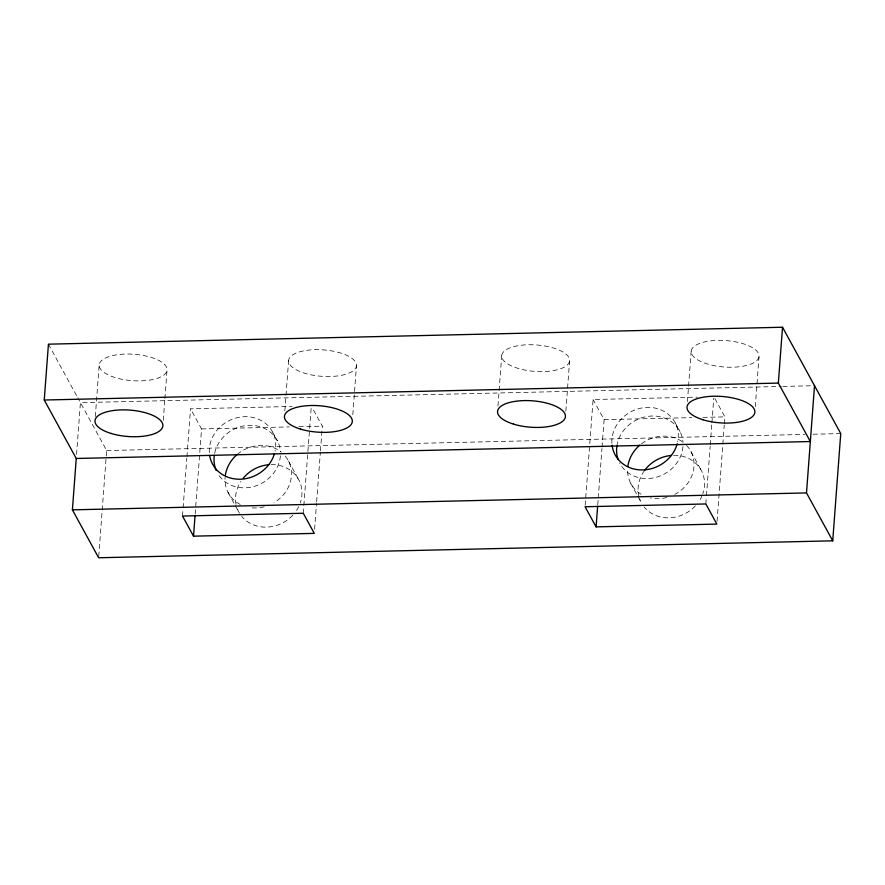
<?xml version="1.0" encoding="UTF-8"?>
<svg xmlns="http://www.w3.org/2000/svg" width="885" height="885" viewBox="0 0 885 885"><rect width="100%" height="100%" fill="white"/><g stroke="black" fill="none" stroke-linecap="round" stroke-linejoin="round"><path stroke-width="0.66" stroke-dasharray="4.42 3.32" d="M76.552 454.381L80.424 402.631L781.4 386.457M95.303 416.614L99.175 364.863M98.744 556.388L106.654 450.542L77.814 397.863M163.271 420.441L164.809 400.009M164.909 398.648L167.044 370.052A34.039 13.231 4.3 0 0 117.119 354.741A34.039 13.231 4.3 0 0 115.161 377.574A34.039 13.231 4.3 0 0 167.044 370.052M182.509 516.043L183.018 509.163M183.118 507.791L186.823 458.308M186.923 456.937L190.529 408.826L292.083 406.481M195.165 514.174L201.548 428.937L190.529 408.826M284.848 410.883L288.61 360.483M303.278 513.256L311.199 407.41M314.595 529.252L316.553 503.134M316.653 501.762L320.359 452.279M320.459 450.896L322.317 426.161L311.94 407.222M352.816 414.711L356.489 365.682A34.039 13.231 4.3 0 0 306.564 350.372A34.039 13.231 4.3 0 0 304.606 373.204A34.039 13.231 4.3 0 0 356.489 365.682M497.967 405.961L501.74 355.571M565.847 411.16L569.608 360.759A34.039 13.231 4.3 0 0 519.683 345.449A34.039 13.231 4.3 0 0 517.725 368.282A34.039 13.231 4.3 0 0 569.608 360.759M585.173 505.379L593.094 399.533L697.391 397.122M597.74 504.881L598.149 499.383M598.249 498.012L601.955 448.518M602.054 447.146L604.112 419.656L593.094 399.533M687.413 401.591L691.185 351.201M705.843 503.963L706.352 497.093M706.462 495.722L710.157 446.228M710.268 444.856L711.806 424.236M711.905 422.864L713.764 398.117M717.06 521.342L724.262 425.121M724.361 423.738L724.881 416.868L714.516 397.929M755.281 406.779L759.053 356.389A34.039 13.231 4.3 0 0 709.128 341.079A34.039 13.231 4.3 0 0 707.17 363.912A34.039 13.231 4.3 0 0 759.053 356.389M782.783 386.424L814.521 385.694M201.548 428.937L289.373 426.913M298.986 426.692L322.317 426.161M604.112 419.656L691.948 417.631M702.922 417.377L724.881 416.868M106.654 450.542L804.874 434.424M813.149 434.236L840.75 433.595M675.255 422.919L679.979 431.548M690.997 451.671L701.484 470.831M630.64 483.144L637.2 495.113M637.853 496.319L641.127 502.304A34.039 30.411 -28.7 0 1 639.623 498.786M272.691 432.212L277.414 440.83M288.433 460.952L298.92 480.124M228.076 492.425L234.636 504.406M235.288 505.601L238.563 511.596M48.432 344.176L77.161 396.668M616.867 446.084A34.039 30.411 -28.7 0 1 651.094 416.05A34.039 30.411 -28.7 0 1 682.988 442.6M682.954 446.516A34.039 30.411 -28.7 0 1 655.785 477.38A34.039 30.411 -28.7 0 1 619.622 463.021M214.635 453.408A34.039 30.411 -28.7 0 1 249.57 425.298A34.039 30.411 -28.7 0 1 280.423 451.892M280.39 455.808A34.039 30.411 -28.7 0 1 255.256 486.075A34.039 30.411 -28.7 0 1 219.037 475.566M209.325 452.622A34.039 30.411 -28.7 0 1 244.857 416.669A34.039 30.411 -28.7 0 1 275.113 451.107M686.583 445.443A34.039 30.411 -28.7 0 1 674.735 494.438M666.803 497.503A34.039 30.411 -28.7 0 1 650.309 497.879M641.083 494.217A34.039 30.411 -28.7 0 1 627.587 470.134M641.492 443.794A34.039 30.411 -28.7 0 1 682.202 441.659M611.9 443.341A34.039 30.411 -28.7 0 1 647.422 407.388A34.039 30.411 -28.7 0 1 677.678 441.814M673.651 455.299A34.039 30.411 -28.7 0 1 702.845 493.609M702.115 495.5A34.039 30.411 -28.7 0 1 699.239 500.965M695.367 505.91A34.039 30.411 -28.7 0 1 644.28 507.094M639.058 496.961A34.039 30.411 -28.7 0 1 644.568 470.455M271.087 464.581A34.039 30.411 -28.7 0 1 300.269 502.89M298.71 506.651A34.039 30.411 -28.7 0 1 295.479 511.961M292.802 515.203A34.039 30.411 -28.7 0 1 241.705 516.375M239.503 513.256A34.039 30.411 -28.7 0 1 237.058 508.078M236.052 504.373A34.039 30.411 -28.7 0 1 240.82 481.462M285.291 456.173A34.039 30.411 -28.7 0 1 274.04 502.691M264.228 506.795A34.039 30.411 -28.7 0 1 251.771 507.813M240.233 504.461A34.039 30.411 -28.7 0 1 225.1 477.457M237.257 454.414A34.039 30.411 -28.7 0 1 281.187 452.113"/><path stroke-width="1.33" d="M44.25 400.02L48.432 344.176L782.517 327.24L840.75 433.595L832.73 540.823L98.633 557.76L72.404 509.849L76.254 458.474L44.25 400.02L778.346 383.083L810.339 441.538L76.254 458.474M193.527 536.166L182.509 516.043L303.278 513.256L314.297 533.378L193.527 536.166L195.065 515.546M596.092 526.874L585.073 506.751L705.843 503.963L716.861 524.086L596.092 526.874L597.629 506.253M778.346 383.083L782.517 327.24M832.73 540.823L806.5 492.912L814.521 385.694M274.383 453.905L274.04 454.978A34.039 30.411 -28.7 0 1 240.178 479.216A34.039 30.411 -28.7 0 1 209.822 456.461L209.645 455.399M677.213 443.772L676.616 445.697A34.039 30.411 -28.7 0 1 642.742 469.935A34.039 30.411 -28.7 0 1 612.387 447.179L612.077 445.266M72.404 509.849L806.5 492.912M618.117 459.503A34.039 30.411 -28.7 0 1 616.867 446.084M216.239 470.577A34.039 30.411 -28.7 0 1 214.292 455.366M644.568 470.455A34.039 30.411 -28.7 0 1 671.56 455.41M627.874 466.207A34.039 30.411 -28.7 0 1 639.833 445.133M225.31 475.488A34.039 30.411 -28.7 0 1 237.257 454.414M243.298 478.088A34.039 30.411 -28.7 0 1 268.996 464.691M702.989 419.755A34.039 13.231 4.3 0 0 754.883 412.233A34.039 13.231 4.3 0 0 704.947 396.923A34.039 13.231 4.3 0 0 702.989 419.755M110.979 433.418A34.039 13.231 4.3 0 0 162.873 425.895A34.039 13.231 4.3 0 0 112.937 410.585A34.039 13.231 4.3 0 0 110.979 433.418M300.424 429.048A34.039 13.231 4.3 0 0 352.307 421.526A34.039 13.231 4.3 0 0 302.382 406.215A34.039 13.231 4.3 0 0 300.424 429.048M513.554 424.125A34.039 13.231 4.3 0 0 565.438 416.603A34.039 13.231 4.3 0 0 515.512 401.292A34.039 13.231 4.3 0 0 513.554 424.125"/></g></svg>
